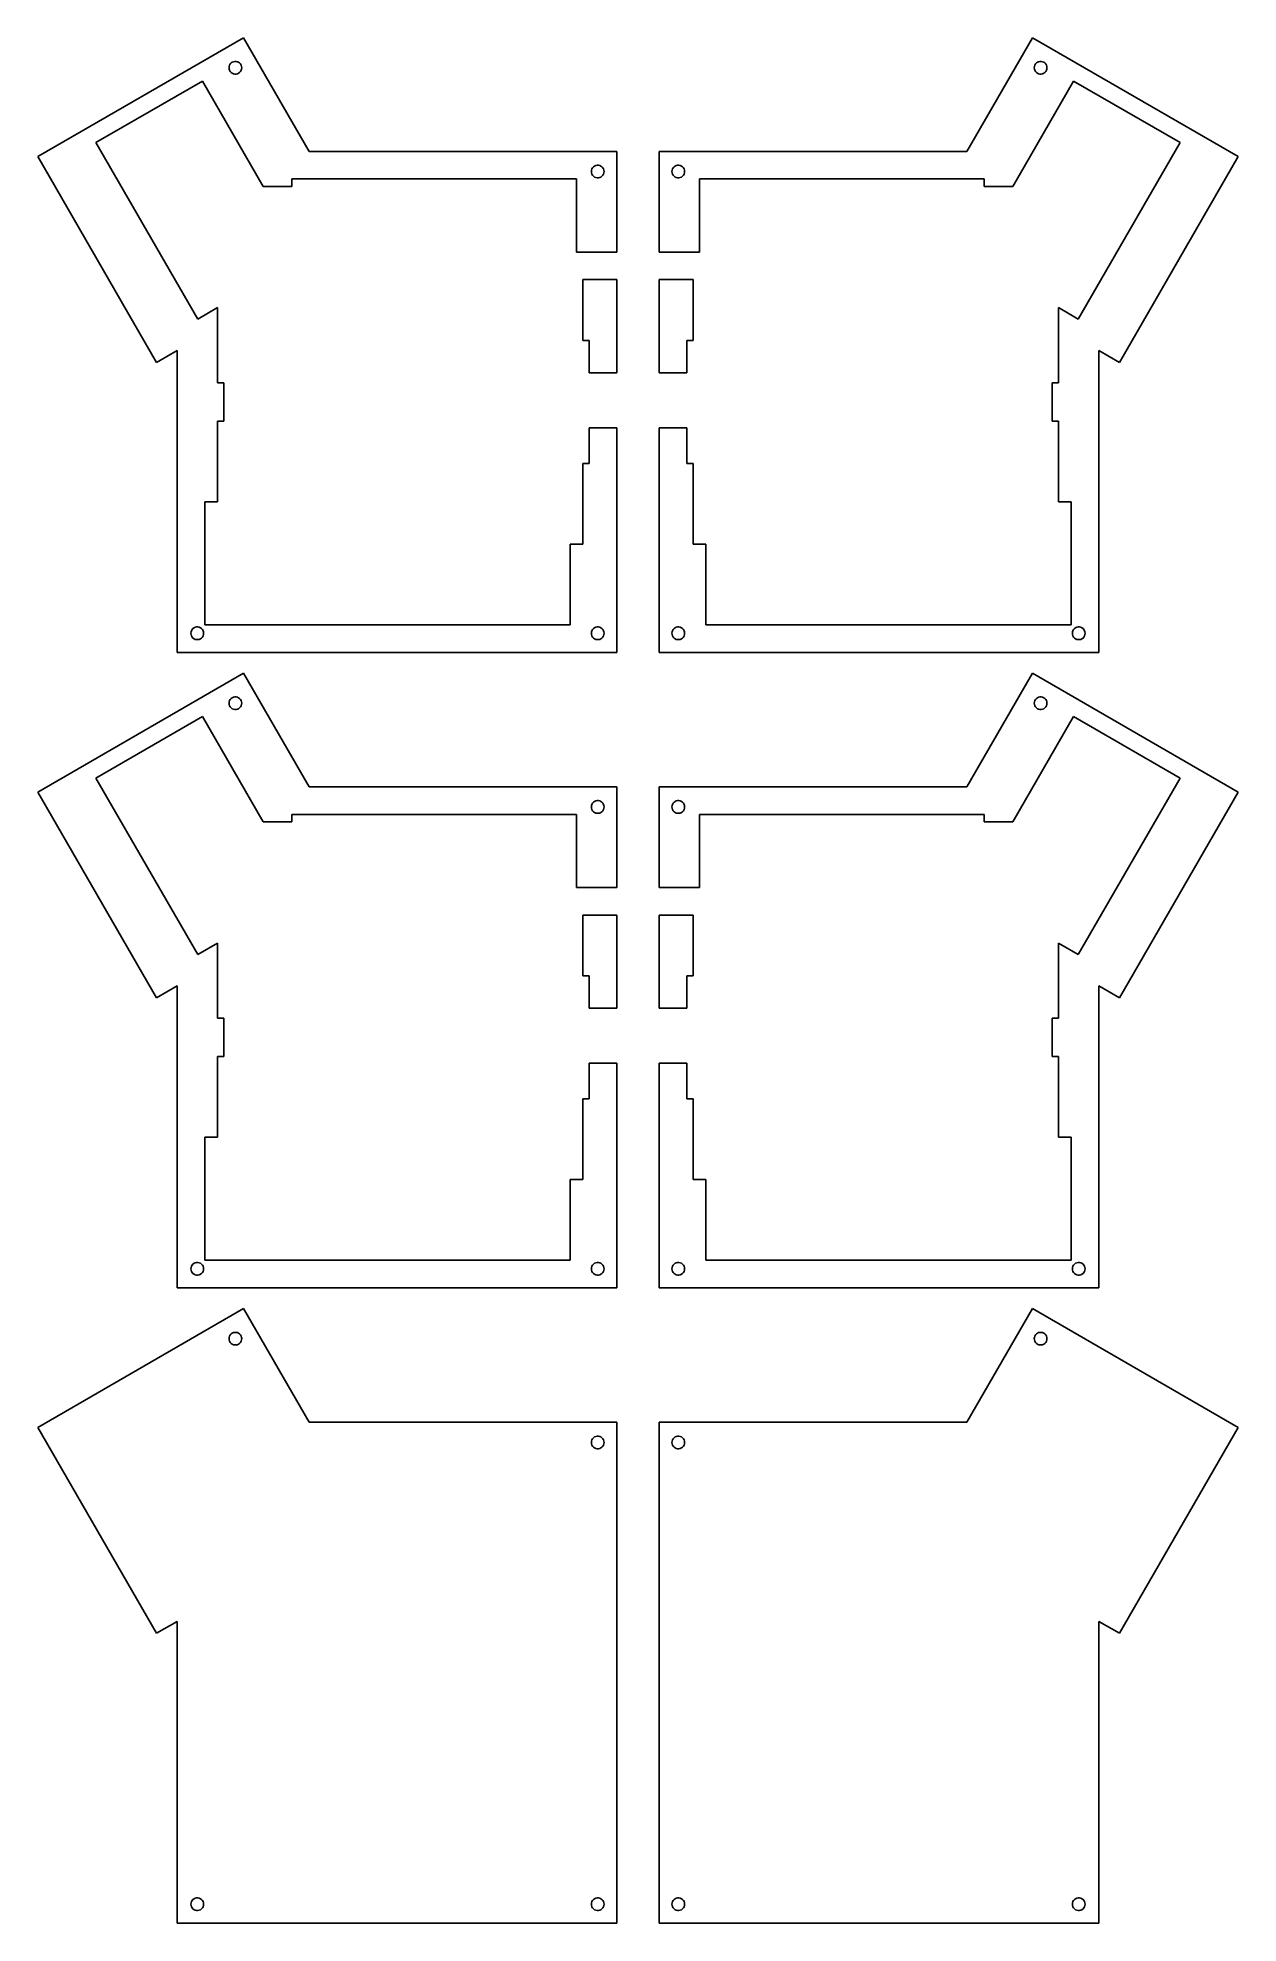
# Model space of a CAD drawing. Header units: metres. Extents: x -147 to 137, y 0 to 445.
import ezdxf

# ---------------------------------------------------------------- set-up
doc = ezdxf.new("R2010")
doc.units = ezdxf.units.M

msp = doc.modelspace()

# ---------------------------------------------------------------- linework, layer by layer
for p, q in [((-98.05, 445.084), (-146.634, 417.034)), ((-82.5574, 418.25), (-98.05, 445.084)), ((88.05, 445.084), (72.5574, 418.25)), ((136.634, 417.034), (88.05, 445.084)), ((-101.5, 438), (-101.467, 438.312)), ((-101.467, 437.688), (-101.5, 438)), ((-101.467, 438.312), (-101.37, 438.61)), ((-101.37, 437.39), (-101.467, 437.688)), ((-101.37, 438.61), (-101.214, 438.882)), ((-101.214, 437.118), (-101.37, 437.39)), ((-101.214, 438.882), (-101.004, 439.115)), ((-101.004, 436.885), (-101.214, 437.118)), ((-101.004, 439.115), (-100.75, 439.299)), ((-100.75, 436.701), (-101.004, 436.885)), ((-100.75, 439.299), (-100.464, 439.427)), ((-100.464, 436.573), (-100.75, 436.701)), ((-100.464, 439.427), (-100.157, 439.492)), ((-100.157, 436.508), (-100.464, 436.573)), ((-100.157, 439.492), (-99.8432, 439.492)), ((-99.8432, 436.508), (-100.157, 436.508)), ((-99.8432, 439.492), (-99.5365, 439.427)), ((-99.5365, 436.573), (-99.8432, 436.508)), ((-99.5365, 439.427), (-99.25, 439.299)), ((-99.25, 436.701), (-99.5365, 436.573)), ((-99.25, 439.299), (-98.9963, 439.115)), ((-98.9963, 436.885), (-99.25, 436.701)), ((-98.9963, 439.115), (-98.7865, 438.882)), ((-98.7865, 437.118), (-98.9963, 436.885)), ((-98.7865, 438.882), (-98.6297, 438.61)), ((-98.6297, 437.39), (-98.7865, 437.118)), ((-98.6297, 438.61), (-98.5328, 438.312)), ((-98.5328, 437.688), (-98.6297, 437.39)), ((-98.5328, 438.312), (-98.5, 438)), ((-98.5, 438), (-98.5328, 437.688)), ((88.5, 438), (88.5328, 438.312)), ((88.5328, 437.688), (88.5, 438)), ((88.5328, 438.312), (88.6297, 438.61)), ((88.6297, 437.39), (88.5328, 437.688)), ((88.6297, 438.61), (88.7865, 438.882)), ((88.7865, 437.118), (88.6297, 437.39)), ((88.7865, 438.882), (88.9963, 439.115)), ((88.9963, 436.885), (88.7865, 437.118)), ((88.9963, 439.115), (89.25, 439.299)), ((89.25, 436.701), (88.9963, 436.885)), ((89.25, 439.299), (89.5365, 439.427)), ((89.5365, 436.573), (89.25, 436.701)), ((89.5365, 439.427), (89.8432, 439.492)), ((89.8432, 436.508), (89.5365, 436.573)), ((89.8432, 439.492), (90.1568, 439.492)), ((90.1568, 436.508), (89.8432, 436.508)), ((90.1568, 439.492), (90.4635, 439.427)), ((90.4635, 436.573), (90.1568, 436.508)), ((90.4635, 439.427), (90.75, 439.299)), ((90.75, 436.701), (90.4635, 436.573)), ((90.75, 439.299), (91.0037, 439.115)), ((91.0037, 436.885), (90.75, 436.701)), ((91.0037, 439.115), (91.2135, 438.882)), ((91.2135, 437.118), (91.0037, 436.885)), ((91.2135, 438.882), (91.3703, 438.61)), ((91.3703, 437.39), (91.2135, 437.118)), ((91.3703, 438.61), (91.4672, 438.312)), ((91.4672, 437.688), (91.3703, 437.39)), ((91.4672, 438.312), (91.5, 438)), ((91.5, 438), (91.4672, 437.688)), ((-132.921, 420.332), (-107.763, 434.857)), ((-107.763, 434.857), (-93.4115, 410)), ((83.4115, 410), (97.763, 434.857)), ((97.763, 434.857), (122.921, 420.332)), ((-108.871, 378.677), (-132.921, 420.332)), ((122.921, 420.332), (98.871, 378.677)), ((-146.634, 417.034), (-118.584, 368.45)), ((-10, 418.25), (-82.5574, 418.25)), ((-15.9672, 413.812), (-15.8703, 414.11)), ((-15.8703, 414.11), (-15.7135, 414.382)), ((-15.7135, 414.382), (-15.5037, 414.615)), ((-15.5037, 414.615), (-15.25, 414.799)), ((-15.25, 414.799), (-14.9635, 414.927)), ((-14.9635, 414.927), (-14.6568, 414.992)), ((-14.6568, 414.992), (-14.3432, 414.992)), ((-14.3432, 414.992), (-14.0365, 414.927)), ((-14.0365, 414.927), (-13.75, 414.799)), ((-13.75, 414.799), (-13.4963, 414.615)), ((-13.4963, 414.615), (-13.2865, 414.382)), ((-13.2865, 414.382), (-13.1297, 414.11)), ((-13.1297, 414.11), (-13.0328, 413.812)), ((-10, 394.5), (-10, 418.25)), ((72.5574, 418.25), (0, 418.25)), ((0, 418.25), (0, 394.5)), ((3.03278, 413.812), (3.12967, 414.11)), ((3.12967, 414.11), (3.28647, 414.382)), ((3.28647, 414.382), (3.49629, 414.615)), ((3.49629, 414.615), (3.75, 414.799)), ((3.75, 414.799), (4.03647, 414.927)), ((4.03647, 414.927), (4.3432, 414.992)), ((4.3432, 414.992), (4.65678, 414.992)), ((4.65678, 414.992), (4.96352, 414.927)), ((4.96352, 414.927), (5.25, 414.799)), ((5.25, 414.799), (5.50369, 414.615)), ((5.50369, 414.615), (5.71352, 414.382)), ((5.71352, 414.382), (5.87032, 414.11)), ((5.87032, 414.11), (5.96721, 413.812)), ((108.584, 368.45), (136.634, 417.034)), ((-93.4115, 410), (-86.65, 410)), ((-86.65, 410), (-86.65, 411.75)), ((-86.65, 411.75), (-19.5, 411.75)), ((-19.5, 411.75), (-19.5, 394.5)), ((-16, 413.5), (-15.9672, 413.812)), ((-15.9672, 413.188), (-16, 413.5)), ((-15.8703, 412.89), (-15.9672, 413.188)), ((-15.7135, 412.618), (-15.8703, 412.89)), ((-15.5037, 412.385), (-15.7135, 412.618)), ((-15.25, 412.201), (-15.5037, 412.385)), ((-14.9635, 412.073), (-15.25, 412.201)), ((-14.6568, 412.008), (-14.9635, 412.073)), ((-14.3432, 412.008), (-14.6568, 412.008)), ((-14.0365, 412.073), (-14.3432, 412.008)), ((-13.75, 412.201), (-14.0365, 412.073)), ((-13.4963, 412.385), (-13.75, 412.201)), ((-13.2865, 412.618), (-13.4963, 412.385)), ((-13.1297, 412.89), (-13.2865, 412.618)), ((-13.0328, 413.188), (-13.1297, 412.89)), ((-13.0328, 413.812), (-13, 413.5)), ((-13, 413.5), (-13.0328, 413.188)), ((3, 413.5), (3.03278, 413.812)), ((3.03278, 413.188), (3, 413.5)), ((3.12967, 412.89), (3.03278, 413.188)), ((3.28647, 412.618), (3.12967, 412.89)), ((3.49629, 412.385), (3.28647, 412.618)), ((3.75, 412.201), (3.49629, 412.385)), ((4.03647, 412.073), (3.75, 412.201)), ((4.3432, 412.008), (4.03647, 412.073)), ((4.65678, 412.008), (4.3432, 412.008)), ((4.96352, 412.073), (4.65678, 412.008)), ((5.25, 412.201), (4.96352, 412.073)), ((5.50369, 412.385), (5.25, 412.201)), ((5.71352, 412.618), (5.50369, 412.385)), ((5.87032, 412.89), (5.71352, 412.618)), ((5.96721, 413.188), (5.87032, 412.89)), ((5.96721, 413.812), (6, 413.5)), ((6, 413.5), (5.96721, 413.188)), ((9.5, 394.5), (9.5, 411.75)), ((9.5, 411.75), (76.65, 411.75)), ((76.65, 411.75), (76.65, 410)), ((76.65, 410), (83.4115, 410)), ((-19.5, 394.5), (-10, 394.5)), ((0, 394.5), (9.5, 394.5)), ((-10, 388), (-18, 388)), ((-18, 388), (-18, 373.65)), ((-10, 366), (-10, 388)), ((8, 388), (0, 388)), ((0, 388), (0, 366)), ((8, 373.65), (8, 388)), ((-104.2, 381.373), (-108.871, 378.677)), ((-104.2, 363.65), (-104.2, 381.373)), ((98.871, 378.677), (94.2, 381.373)), ((94.2, 381.373), (94.2, 363.65)), ((-118.584, 368.45), (-113.7, 371.27)), ((-113.7, 371.27), (-113.7, 300)), ((-18, 373.65), (-16.5, 373.65)), ((-16.5, 373.65), (-16.5, 366)), ((6.5, 373.65), (8, 373.65)), ((6.5, 366), (6.5, 373.65)), ((103.7, 371.27), (108.584, 368.45)), ((103.7, 300), (103.7, 371.27)), ((-16.5, 366), (-10, 366)), ((0, 366), (6.5, 366)), ((-102.7, 363.65), (-104.2, 363.65)), ((-102.7, 354.6), (-102.7, 363.65)), ((94.2, 363.65), (92.7, 363.65)), ((92.7, 363.65), (92.7, 354.6)), ((-104.2, 335.55), (-104.2, 354.6)), ((-104.2, 354.6), (-102.7, 354.6)), ((-10, 353), (-16.5, 353)), ((-16.5, 353), (-16.5, 344.6)), ((-10, 300), (-10, 353)), ((6.5, 353), (0, 353)), ((0, 353), (0, 300)), ((6.5, 344.6), (6.5, 353)), ((92.7, 354.6), (94.2, 354.6)), ((94.2, 354.6), (94.2, 335.55)), ((-16.5, 344.6), (-18, 344.6)), ((-18, 344.6), (-18, 325.55)), ((8, 344.6), (6.5, 344.6)), ((8, 325.55), (8, 344.6)), ((-107.2, 306.5), (-107.2, 335.55)), ((-107.2, 335.55), (-104.2, 335.55)), ((94.2, 335.55), (97.2, 335.55)), ((97.2, 335.55), (97.2, 306.5)), ((-18, 325.55), (-21, 325.55)), ((-21, 325.55), (-21, 306.5)), ((11, 325.55), (8, 325.55)), ((11, 306.5), (11, 325.55)), ((-110.5, 304.5), (-110.467, 304.812)), ((-110.467, 304.188), (-110.5, 304.5)), ((-110.467, 304.812), (-110.37, 305.11)), ((-110.37, 303.89), (-110.467, 304.188)), ((-110.37, 305.11), (-110.214, 305.382)), ((-110.214, 303.618), (-110.37, 303.89)), ((-110.214, 305.382), (-110.004, 305.615)), ((-110.004, 303.385), (-110.214, 303.618)), ((-110.004, 305.615), (-109.75, 305.799)), ((-109.75, 303.201), (-110.004, 303.385)), ((-109.75, 305.799), (-109.464, 305.927)), ((-109.464, 303.073), (-109.75, 303.201)), ((-109.464, 305.927), (-109.157, 305.992)), ((-109.157, 303.008), (-109.464, 303.073)), ((-109.157, 305.992), (-108.843, 305.992)), ((-108.843, 303.008), (-109.157, 303.008)), ((-108.843, 305.992), (-108.536, 305.927)), ((-108.536, 303.073), (-108.843, 303.008)), ((-108.536, 305.927), (-108.25, 305.799)), ((-108.25, 303.201), (-108.536, 303.073)), ((-108.25, 305.799), (-107.996, 305.615)), ((-107.996, 303.385), (-108.25, 303.201)), ((-107.996, 305.615), (-107.786, 305.382)), ((-107.786, 303.618), (-107.996, 303.385)), ((-107.786, 305.382), (-107.63, 305.11)), ((-107.63, 303.89), (-107.786, 303.618)), ((-107.63, 305.11), (-107.533, 304.812)), ((-107.533, 304.188), (-107.63, 303.89)), ((-107.533, 304.812), (-107.5, 304.5)), ((-107.5, 304.5), (-107.533, 304.188)), ((-21, 306.5), (-107.2, 306.5)), ((-16, 304.5), (-15.9672, 304.812)), ((-15.9672, 304.188), (-16, 304.5)), ((-15.9672, 304.812), (-15.8703, 305.11)), ((-15.8703, 303.89), (-15.9672, 304.188)), ((-15.8703, 305.11), (-15.7135, 305.382)), ((-15.7135, 303.618), (-15.8703, 303.89)), ((-15.7135, 305.382), (-15.5037, 305.615)), ((-15.5037, 303.385), (-15.7135, 303.618)), ((-15.5037, 305.615), (-15.25, 305.799)), ((-15.25, 303.201), (-15.5037, 303.385)), ((-15.25, 305.799), (-14.9635, 305.927)), ((-14.9635, 303.073), (-15.25, 303.201)), ((-14.9635, 305.927), (-14.6568, 305.992)), ((-14.6568, 303.008), (-14.9635, 303.073)), ((-14.6568, 305.992), (-14.3432, 305.992)), ((-14.3432, 303.008), (-14.6568, 303.008)), ((-14.3432, 305.992), (-14.0365, 305.927)), ((-14.0365, 303.073), (-14.3432, 303.008)), ((-14.0365, 305.927), (-13.75, 305.799)), ((-13.75, 303.201), (-14.0365, 303.073)), ((-13.75, 305.799), (-13.4963, 305.615)), ((-13.4963, 303.385), (-13.75, 303.201)), ((-13.4963, 305.615), (-13.2865, 305.382)), ((-13.2865, 303.618), (-13.4963, 303.385)), ((-13.2865, 305.382), (-13.1297, 305.11)), ((-13.1297, 303.89), (-13.2865, 303.618)), ((-13.1297, 305.11), (-13.0328, 304.812)), ((-13.0328, 304.188), (-13.1297, 303.89)), ((-13.0328, 304.812), (-13, 304.5)), ((-13, 304.5), (-13.0328, 304.188)), ((3, 304.5), (3.03278, 304.812)), ((3.03278, 304.188), (3, 304.5)), ((3.03278, 304.812), (3.12967, 305.11)), ((3.12967, 303.89), (3.03278, 304.188)), ((3.12967, 305.11), (3.28647, 305.382)), ((3.28647, 303.618), (3.12967, 303.89)), ((3.28647, 305.382), (3.49629, 305.615)), ((3.49629, 303.385), (3.28647, 303.618)), ((3.49629, 305.615), (3.75, 305.799)), ((3.75, 303.201), (3.49629, 303.385)), ((3.75, 305.799), (4.03647, 305.927)), ((4.03647, 303.073), (3.75, 303.201)), ((4.03647, 305.927), (4.3432, 305.992)), ((4.3432, 303.008), (4.03647, 303.073)), ((4.3432, 305.992), (4.65678, 305.992)), ((4.65678, 303.008), (4.3432, 303.008)), ((4.65678, 305.992), (4.96352, 305.927)), ((4.96352, 303.073), (4.65678, 303.008)), ((4.96352, 305.927), (5.25, 305.799)), ((5.25, 303.201), (4.96352, 303.073)), ((5.25, 305.799), (5.50369, 305.615)), ((5.50369, 303.385), (5.25, 303.201)), ((5.50369, 305.615), (5.71352, 305.382)), ((5.71352, 303.618), (5.50369, 303.385)), ((5.71352, 305.382), (5.87032, 305.11)), ((5.87032, 303.89), (5.71352, 303.618)), ((5.87032, 305.11), (5.96721, 304.812)), ((5.96721, 304.188), (5.87032, 303.89)), ((5.96721, 304.812), (6, 304.5)), ((6, 304.5), (5.96721, 304.188)), ((97.2, 306.5), (11, 306.5)), ((97.5, 304.5), (97.5328, 304.812)), ((97.5328, 304.188), (97.5, 304.5)), ((97.5328, 304.812), (97.6297, 305.11)), ((97.6297, 303.89), (97.5328, 304.188)), ((97.6297, 305.11), (97.7865, 305.382)), ((97.7865, 303.618), (97.6297, 303.89)), ((97.7865, 305.382), (97.9963, 305.615)), ((97.9963, 303.385), (97.7865, 303.618)), ((97.9963, 305.615), (98.25, 305.799)), ((98.25, 303.201), (97.9963, 303.385)), ((98.25, 305.799), (98.5365, 305.927)), ((98.5365, 303.073), (98.25, 303.201)), ((98.5365, 305.927), (98.8432, 305.992)), ((98.8432, 303.008), (98.5365, 303.073)), ((98.8432, 305.992), (99.1568, 305.992)), ((99.1568, 303.008), (98.8432, 303.008)), ((99.1568, 305.992), (99.4635, 305.927)), ((99.4635, 303.073), (99.1568, 303.008)), ((99.4635, 305.927), (99.75, 305.799)), ((99.75, 303.201), (99.4635, 303.073)), ((99.75, 305.799), (100.004, 305.615)), ((100.004, 303.385), (99.75, 303.201)), ((100.004, 305.615), (100.214, 305.382)), ((100.214, 303.618), (100.004, 303.385)), ((100.214, 305.382), (100.37, 305.11)), ((100.37, 303.89), (100.214, 303.618)), ((100.37, 305.11), (100.467, 304.812)), ((100.467, 304.188), (100.37, 303.89)), ((100.467, 304.812), (100.5, 304.5)), ((100.5, 304.5), (100.467, 304.188)), ((-113.7, 300), (-10, 300)), ((0, 300), (103.7, 300)), ((-98.05, 295.084), (-146.634, 267.034)), ((-82.5574, 268.25), (-98.05, 295.084)), ((88.05, 295.084), (72.5574, 268.25)), ((136.634, 267.034), (88.05, 295.084)), ((-100.75, 289.299), (-100.464, 289.427)), ((-100.464, 289.427), (-100.157, 289.492)), ((-100.157, 289.492), (-99.8432, 289.492)), ((-99.8432, 289.492), (-99.5365, 289.427)), ((-99.5365, 289.427), (-99.25, 289.299)), ((89.25, 289.299), (89.5365, 289.427)), ((89.5365, 289.427), (89.8432, 289.492)), ((89.8432, 289.492), (90.1568, 289.492)), ((90.1568, 289.492), (90.4635, 289.427)), ((90.4635, 289.427), (90.75, 289.299)), ((-132.921, 270.332), (-107.763, 284.857)), ((-107.763, 284.857), (-93.4115, 260)), ((-101.5, 288), (-101.467, 288.312)), ((-101.467, 287.688), (-101.5, 288)), ((-101.467, 288.312), (-101.37, 288.61)), ((-101.37, 287.39), (-101.467, 287.688)), ((-101.37, 288.61), (-101.214, 288.882)), ((-101.214, 287.118), (-101.37, 287.39)), ((-101.214, 288.882), (-101.004, 289.115)), ((-101.004, 286.885), (-101.214, 287.118)), ((-101.004, 289.115), (-100.75, 289.299)), ((-100.75, 286.701), (-101.004, 286.885)), ((-100.464, 286.573), (-100.75, 286.701)), ((-100.157, 286.508), (-100.464, 286.573)), ((-99.8432, 286.508), (-100.157, 286.508)), ((-99.5365, 286.573), (-99.8432, 286.508)), ((-99.25, 286.701), (-99.5365, 286.573)), ((-99.25, 289.299), (-98.9963, 289.115)), ((-98.9963, 286.885), (-99.25, 286.701)), ((-98.9963, 289.115), (-98.7865, 288.882)), ((-98.7865, 287.118), (-98.9963, 286.885)), ((-98.7865, 288.882), (-98.6297, 288.61)), ((-98.6297, 287.39), (-98.7865, 287.118)), ((-98.6297, 288.61), (-98.5328, 288.312)), ((-98.5328, 287.688), (-98.6297, 287.39)), ((-98.5328, 288.312), (-98.5, 288)), ((-98.5, 288), (-98.5328, 287.688)), ((83.4115, 260), (97.763, 284.857)), ((88.5, 288), (88.5328, 288.312)), ((88.5328, 287.688), (88.5, 288)), ((88.5328, 288.312), (88.6297, 288.61)), ((88.6297, 287.39), (88.5328, 287.688)), ((88.6297, 288.61), (88.7865, 288.882)), ((88.7865, 287.118), (88.6297, 287.39)), ((88.7865, 288.882), (88.9963, 289.115)), ((88.9963, 286.885), (88.7865, 287.118)), ((88.9963, 289.115), (89.25, 289.299)), ((89.25, 286.701), (88.9963, 286.885)), ((89.5365, 286.573), (89.25, 286.701)), ((89.8432, 286.508), (89.5365, 286.573)), ((90.1568, 286.508), (89.8432, 286.508)), ((90.4635, 286.573), (90.1568, 286.508)), ((90.75, 286.701), (90.4635, 286.573)), ((90.75, 289.299), (91.0037, 289.115)), ((91.0037, 286.885), (90.75, 286.701)), ((91.0037, 289.115), (91.2135, 288.882)), ((91.2135, 287.118), (91.0037, 286.885)), ((91.2135, 288.882), (91.3703, 288.61)), ((91.3703, 287.39), (91.2135, 287.118)), ((91.3703, 288.61), (91.4672, 288.312)), ((91.4672, 287.688), (91.3703, 287.39)), ((91.4672, 288.312), (91.5, 288)), ((91.5, 288), (91.4672, 287.688)), ((97.763, 284.857), (122.921, 270.332)), ((-108.871, 228.677), (-132.921, 270.332)), ((-10, 268.25), (-82.5574, 268.25)), ((-10, 244.5), (-10, 268.25)), ((72.5574, 268.25), (0, 268.25)), ((0, 268.25), (0, 244.5)), ((122.921, 270.332), (98.871, 228.677)), ((-146.634, 267.034), (-118.584, 218.45)), ((-16, 263.5), (-15.9672, 263.812)), ((-15.9672, 263.188), (-16, 263.5)), ((-15.9672, 263.812), (-15.8703, 264.11)), ((-15.8703, 262.89), (-15.9672, 263.188)), ((-15.8703, 264.11), (-15.7135, 264.382)), ((-15.7135, 262.618), (-15.8703, 262.89)), ((-15.7135, 264.382), (-15.5037, 264.615)), ((-15.5037, 262.385), (-15.7135, 262.618)), ((-15.5037, 264.615), (-15.25, 264.799)), ((-15.25, 264.799), (-14.9635, 264.927)), ((-14.9635, 264.927), (-14.6568, 264.992)), ((-14.6568, 264.992), (-14.3432, 264.992)), ((-14.3432, 264.992), (-14.0365, 264.927)), ((-14.0365, 264.927), (-13.75, 264.799)), ((-13.75, 264.799), (-13.4963, 264.615)), ((-13.4963, 264.615), (-13.2865, 264.382)), ((-13.2865, 262.618), (-13.4963, 262.385)), ((-13.2865, 264.382), (-13.1297, 264.11)), ((-13.1297, 262.89), (-13.2865, 262.618)), ((-13.1297, 264.11), (-13.0328, 263.812)), ((-13.0328, 263.188), (-13.1297, 262.89)), ((-13.0328, 263.812), (-13, 263.5)), ((-13, 263.5), (-13.0328, 263.188)), ((3, 263.5), (3.03278, 263.812)), ((3.03278, 263.188), (3, 263.5)), ((3.03278, 263.812), (3.12967, 264.11)), ((3.12967, 262.89), (3.03278, 263.188)), ((3.12967, 264.11), (3.28647, 264.382)), ((3.28647, 262.618), (3.12967, 262.89)), ((3.28647, 264.382), (3.49629, 264.615)), ((3.49629, 262.385), (3.28647, 262.618)), ((3.49629, 264.615), (3.75, 264.799)), ((3.75, 264.799), (4.03647, 264.927)), ((4.03647, 264.927), (4.3432, 264.992)), ((4.3432, 264.992), (4.65678, 264.992)), ((4.65678, 264.992), (4.96352, 264.927)), ((4.96352, 264.927), (5.25, 264.799)), ((5.25, 264.799), (5.50369, 264.615)), ((5.50369, 264.615), (5.71352, 264.382)), ((5.71352, 262.618), (5.50369, 262.385)), ((5.71352, 264.382), (5.87032, 264.11)), ((5.87032, 262.89), (5.71352, 262.618)), ((5.87032, 264.11), (5.96721, 263.812)), ((5.96721, 263.188), (5.87032, 262.89)), ((5.96721, 263.812), (6, 263.5)), ((6, 263.5), (5.96721, 263.188)), ((108.584, 218.45), (136.634, 267.034)), ((-93.4115, 260), (-86.65, 260)), ((-86.65, 260), (-86.65, 261.75)), ((-86.65, 261.75), (-19.5, 261.75)), ((-19.5, 261.75), (-19.5, 244.5)), ((-15.25, 262.201), (-15.5037, 262.385)), ((-14.9635, 262.073), (-15.25, 262.201)), ((-14.6568, 262.008), (-14.9635, 262.073)), ((-14.3432, 262.008), (-14.6568, 262.008)), ((-14.0365, 262.073), (-14.3432, 262.008)), ((-13.75, 262.201), (-14.0365, 262.073)), ((-13.4963, 262.385), (-13.75, 262.201)), ((3.75, 262.201), (3.49629, 262.385)), ((4.03647, 262.073), (3.75, 262.201)), ((4.3432, 262.008), (4.03647, 262.073)), ((4.65678, 262.008), (4.3432, 262.008)), ((4.96352, 262.073), (4.65678, 262.008)), ((5.25, 262.201), (4.96352, 262.073)), ((5.50369, 262.385), (5.25, 262.201)), ((9.5, 244.5), (9.5, 261.75)), ((9.5, 261.75), (76.65, 261.75)), ((76.65, 261.75), (76.65, 260)), ((76.65, 260), (83.4115, 260)), ((-19.5, 244.5), (-10, 244.5)), ((0, 244.5), (9.5, 244.5)), ((-10, 238), (-18, 238)), ((-18, 238), (-18, 223.65)), ((-10, 216), (-10, 238)), ((8, 238), (0, 238)), ((0, 238), (0, 216)), ((8, 223.65), (8, 238)), ((-104.2, 231.373), (-108.871, 228.677)), ((-104.2, 213.65), (-104.2, 231.373)), ((98.871, 228.677), (94.2, 231.373)), ((94.2, 231.373), (94.2, 213.65)), ((-18, 223.65), (-16.5, 223.65)), ((-16.5, 223.65), (-16.5, 216)), ((6.5, 223.65), (8, 223.65)), ((6.5, 216), (6.5, 223.65)), ((-118.584, 218.45), (-113.7, 221.27)), ((-113.7, 221.27), (-113.7, 150)), ((103.7, 221.27), (108.584, 218.45)), ((103.7, 150), (103.7, 221.27)), ((-102.7, 213.65), (-104.2, 213.65)), ((-102.7, 204.6), (-102.7, 213.65)), ((-16.5, 216), (-10, 216)), ((0, 216), (6.5, 216)), ((94.2, 213.65), (92.7, 213.65)), ((92.7, 213.65), (92.7, 204.6)), ((-104.2, 185.55), (-104.2, 204.6)), ((-104.2, 204.6), (-102.7, 204.6)), ((-10, 203), (-16.5, 203)), ((-16.5, 203), (-16.5, 194.6)), ((-10, 150), (-10, 203)), ((6.5, 203), (0, 203)), ((0, 203), (0, 150)), ((6.5, 194.6), (6.5, 203)), ((92.7, 204.6), (94.2, 204.6)), ((94.2, 204.6), (94.2, 185.55)), ((-16.5, 194.6), (-18, 194.6)), ((-18, 194.6), (-18, 175.55)), ((8, 194.6), (6.5, 194.6)), ((8, 175.55), (8, 194.6)), ((-107.2, 156.5), (-107.2, 185.55)), ((-107.2, 185.55), (-104.2, 185.55)), ((94.2, 185.55), (97.2, 185.55)), ((97.2, 185.55), (97.2, 156.5)), ((-18, 175.55), (-21, 175.55)), ((-21, 175.55), (-21, 156.5)), ((11, 175.55), (8, 175.55)), ((11, 156.5), (11, 175.55)), ((-110.004, 155.615), (-109.75, 155.799)), ((-109.75, 155.799), (-109.464, 155.927)), ((-109.464, 155.927), (-109.157, 155.992)), ((-109.157, 155.992), (-108.843, 155.992)), ((-108.843, 155.992), (-108.536, 155.927)), ((-108.536, 155.927), (-108.25, 155.799)), ((-108.25, 155.799), (-107.996, 155.615)), ((-21, 156.5), (-107.2, 156.5)), ((-15.5037, 155.615), (-15.25, 155.799)), ((-15.25, 155.799), (-14.9635, 155.927)), ((-14.9635, 155.927), (-14.6568, 155.992)), ((-14.6568, 155.992), (-14.3432, 155.992)), ((-14.3432, 155.992), (-14.0365, 155.927)), ((-14.0365, 155.927), (-13.75, 155.799)), ((-13.75, 155.799), (-13.4963, 155.615)), ((3.49629, 155.615), (3.75, 155.799)), ((3.75, 155.799), (4.03647, 155.927)), ((4.03647, 155.927), (4.3432, 155.992)), ((4.3432, 155.992), (4.65678, 155.992)), ((4.65678, 155.992), (4.96352, 155.927)), ((4.96352, 155.927), (5.25, 155.799)), ((5.25, 155.799), (5.50369, 155.615)), ((97.2, 156.5), (11, 156.5)), ((97.9963, 155.615), (98.25, 155.799)), ((98.25, 155.799), (98.5365, 155.927)), ((98.5365, 155.927), (98.8432, 155.992)), ((98.8432, 155.992), (99.1568, 155.992)), ((99.1568, 155.992), (99.4635, 155.927)), ((99.4635, 155.927), (99.75, 155.799)), ((99.75, 155.799), (100.004, 155.615)), ((-110.5, 154.5), (-110.467, 154.812)), ((-110.467, 154.188), (-110.5, 154.5)), ((-110.467, 154.812), (-110.37, 155.11)), ((-110.37, 153.89), (-110.467, 154.188)), ((-110.37, 155.11), (-110.214, 155.382)), ((-110.214, 153.618), (-110.37, 153.89)), ((-110.214, 155.382), (-110.004, 155.615)), ((-110.004, 153.385), (-110.214, 153.618)), ((-109.75, 153.201), (-110.004, 153.385)), ((-109.464, 153.073), (-109.75, 153.201)), ((-109.157, 153.008), (-109.464, 153.073)), ((-108.843, 153.008), (-109.157, 153.008)), ((-108.536, 153.073), (-108.843, 153.008)), ((-108.25, 153.201), (-108.536, 153.073)), ((-107.996, 153.385), (-108.25, 153.201)), ((-107.996, 155.615), (-107.786, 155.382)), ((-107.786, 153.618), (-107.996, 153.385)), ((-107.786, 155.382), (-107.63, 155.11)), ((-107.63, 153.89), (-107.786, 153.618)), ((-107.63, 155.11), (-107.533, 154.812)), ((-107.533, 154.188), (-107.63, 153.89)), ((-107.533, 154.812), (-107.5, 154.5)), ((-107.5, 154.5), (-107.533, 154.188)), ((-16, 154.5), (-15.9672, 154.812)), ((-15.9672, 154.188), (-16, 154.5)), ((-15.9672, 154.812), (-15.8703, 155.11)), ((-15.8703, 153.89), (-15.9672, 154.188)), ((-15.8703, 155.11), (-15.7135, 155.382)), ((-15.7135, 153.618), (-15.8703, 153.89)), ((-15.7135, 155.382), (-15.5037, 155.615)), ((-15.5037, 153.385), (-15.7135, 153.618)), ((-15.25, 153.201), (-15.5037, 153.385)), ((-14.9635, 153.073), (-15.25, 153.201)), ((-14.6568, 153.008), (-14.9635, 153.073)), ((-14.3432, 153.008), (-14.6568, 153.008)), ((-14.0365, 153.073), (-14.3432, 153.008)), ((-13.75, 153.201), (-14.0365, 153.073)), ((-13.4963, 153.385), (-13.75, 153.201)), ((-13.4963, 155.615), (-13.2865, 155.382)), ((-13.2865, 153.618), (-13.4963, 153.385)), ((-13.2865, 155.382), (-13.1297, 155.11)), ((-13.1297, 153.89), (-13.2865, 153.618)), ((-13.1297, 155.11), (-13.0328, 154.812)), ((-13.0328, 154.188), (-13.1297, 153.89)), ((-13.0328, 154.812), (-13, 154.5)), ((-13, 154.5), (-13.0328, 154.188)), ((3, 154.5), (3.03278, 154.812)), ((3.03278, 154.188), (3, 154.5)), ((3.03278, 154.812), (3.12967, 155.11)), ((3.12967, 153.89), (3.03278, 154.188)), ((3.12967, 155.11), (3.28647, 155.382)), ((3.28647, 153.618), (3.12967, 153.89)), ((3.28647, 155.382), (3.49629, 155.615)), ((3.49629, 153.385), (3.28647, 153.618)), ((3.75, 153.201), (3.49629, 153.385)), ((4.03647, 153.073), (3.75, 153.201)), ((4.3432, 153.008), (4.03647, 153.073)), ((4.65678, 153.008), (4.3432, 153.008)), ((4.96352, 153.073), (4.65678, 153.008)), ((5.25, 153.201), (4.96352, 153.073)), ((5.50369, 153.385), (5.25, 153.201)), ((5.50369, 155.615), (5.71352, 155.382)), ((5.71352, 153.618), (5.50369, 153.385)), ((5.71352, 155.382), (5.87032, 155.11)), ((5.87032, 153.89), (5.71352, 153.618)), ((5.87032, 155.11), (5.96721, 154.812)), ((5.96721, 154.188), (5.87032, 153.89)), ((5.96721, 154.812), (6, 154.5)), ((6, 154.5), (5.96721, 154.188)), ((97.5, 154.5), (97.5328, 154.812)), ((97.5328, 154.188), (97.5, 154.5)), ((97.5328, 154.812), (97.6297, 155.11)), ((97.6297, 153.89), (97.5328, 154.188)), ((97.6297, 155.11), (97.7865, 155.382)), ((97.7865, 153.618), (97.6297, 153.89)), ((97.7865, 155.382), (97.9963, 155.615)), ((97.9963, 153.385), (97.7865, 153.618)), ((98.25, 153.201), (97.9963, 153.385)), ((98.5365, 153.073), (98.25, 153.201)), ((98.8432, 153.008), (98.5365, 153.073)), ((99.1568, 153.008), (98.8432, 153.008)), ((99.4635, 153.073), (99.1568, 153.008)), ((99.75, 153.201), (99.4635, 153.073)), ((100.004, 153.385), (99.75, 153.201)), ((100.004, 155.615), (100.214, 155.382)), ((100.214, 153.618), (100.004, 153.385)), ((100.214, 155.382), (100.37, 155.11)), ((100.37, 153.89), (100.214, 153.618)), ((100.37, 155.11), (100.467, 154.812)), ((100.467, 154.188), (100.37, 153.89)), ((100.467, 154.812), (100.5, 154.5)), ((100.5, 154.5), (100.467, 154.188)), ((-113.7, 150), (-10, 150)), ((0, 150), (103.7, 150)), ((-98.05, 145.084), (-146.634, 117.034)), ((-82.5574, 118.25), (-98.05, 145.084)), ((88.05, 145.084), (72.5574, 118.25)), ((136.634, 117.034), (88.05, 145.084)), ((-101.5, 138), (-101.467, 138.312)), ((-101.467, 137.688), (-101.5, 138)), ((-101.467, 138.312), (-101.37, 138.61)), ((-101.37, 138.61), (-101.214, 138.882)), ((-101.214, 138.882), (-101.004, 139.115)), ((-101.004, 139.115), (-100.75, 139.299)), ((-100.75, 139.299), (-100.464, 139.427)), ((-100.464, 139.427), (-100.157, 139.492)), ((-100.157, 139.492), (-99.8432, 139.492)), ((-99.8432, 139.492), (-99.5365, 139.427)), ((-99.5365, 139.427), (-99.25, 139.299)), ((-99.25, 139.299), (-98.9963, 139.115)), ((-98.9963, 139.115), (-98.7865, 138.882)), ((-98.7865, 138.882), (-98.6297, 138.61)), ((-98.6297, 138.61), (-98.5328, 138.312)), ((-98.5328, 138.312), (-98.5, 138)), ((-98.5, 138), (-98.5328, 137.688)), ((88.5, 138), (88.5328, 138.312)), ((88.5328, 137.688), (88.5, 138)), ((88.5328, 138.312), (88.6297, 138.61)), ((88.6297, 138.61), (88.7865, 138.882)), ((88.7865, 138.882), (88.9963, 139.115)), ((88.9963, 139.115), (89.25, 139.299)), ((89.25, 139.299), (89.5365, 139.427)), ((89.5365, 139.427), (89.8432, 139.492)), ((89.8432, 139.492), (90.1568, 139.492)), ((90.1568, 139.492), (90.4635, 139.427)), ((90.4635, 139.427), (90.75, 139.299)), ((90.75, 139.299), (91.0037, 139.115)), ((91.0037, 139.115), (91.2135, 138.882)), ((91.2135, 138.882), (91.3703, 138.61)), ((91.3703, 138.61), (91.4672, 138.312)), ((91.4672, 138.312), (91.5, 138)), ((91.5, 138), (91.4672, 137.688)), ((-101.37, 137.39), (-101.467, 137.688)), ((-101.214, 137.118), (-101.37, 137.39)), ((-101.004, 136.885), (-101.214, 137.118)), ((-100.75, 136.701), (-101.004, 136.885)), ((-100.464, 136.573), (-100.75, 136.701)), ((-100.157, 136.508), (-100.464, 136.573)), ((-99.8432, 136.508), (-100.157, 136.508)), ((-99.5365, 136.573), (-99.8432, 136.508)), ((-99.25, 136.701), (-99.5365, 136.573)), ((-98.9963, 136.885), (-99.25, 136.701)), ((-98.7865, 137.118), (-98.9963, 136.885)), ((-98.6297, 137.39), (-98.7865, 137.118)), ((-98.5328, 137.688), (-98.6297, 137.39)), ((88.6297, 137.39), (88.5328, 137.688)), ((88.7865, 137.118), (88.6297, 137.39)), ((88.9963, 136.885), (88.7865, 137.118)), ((89.25, 136.701), (88.9963, 136.885)), ((89.5365, 136.573), (89.25, 136.701)), ((89.8432, 136.508), (89.5365, 136.573)), ((90.1568, 136.508), (89.8432, 136.508)), ((90.4635, 136.573), (90.1568, 136.508)), ((90.75, 136.701), (90.4635, 136.573)), ((91.0037, 136.885), (90.75, 136.701)), ((91.2135, 137.118), (91.0037, 136.885)), ((91.3703, 137.39), (91.2135, 137.118)), ((91.4672, 137.688), (91.3703, 137.39)), ((-146.634, 117.034), (-118.584, 68.45)), ((-10, 118.25), (-82.5574, 118.25)), ((-10, 0), (-10, 118.25)), ((72.5574, 118.25), (0, 118.25)), ((0, 118.25), (0, 0)), ((108.584, 68.45), (136.634, 117.034)), ((-16, 113.5), (-15.9672, 113.812)), ((-15.9672, 113.188), (-16, 113.5)), ((-15.9672, 113.812), (-15.8703, 114.11)), ((-15.8703, 112.89), (-15.9672, 113.188)), ((-15.8703, 114.11), (-15.7135, 114.382)), ((-15.7135, 112.618), (-15.8703, 112.89)), ((-15.7135, 114.382), (-15.5037, 114.615)), ((-15.5037, 112.385), (-15.7135, 112.618)), ((-15.5037, 114.615), (-15.25, 114.799)), ((-15.25, 112.201), (-15.5037, 112.385)), ((-15.25, 114.799), (-14.9635, 114.927)), ((-14.9635, 112.073), (-15.25, 112.201)), ((-14.9635, 114.927), (-14.6568, 114.992)), ((-14.6568, 112.008), (-14.9635, 112.073)), ((-14.6568, 114.992), (-14.3432, 114.992)), ((-14.3432, 112.008), (-14.6568, 112.008)), ((-14.3432, 114.992), (-14.0365, 114.927)), ((-14.0365, 112.073), (-14.3432, 112.008)), ((-14.0365, 114.927), (-13.75, 114.799)), ((-13.75, 112.201), (-14.0365, 112.073)), ((-13.75, 114.799), (-13.4963, 114.615)), ((-13.4963, 112.385), (-13.75, 112.201)), ((-13.4963, 114.615), (-13.2865, 114.382)), ((-13.2865, 112.618), (-13.4963, 112.385)), ((-13.2865, 114.382), (-13.1297, 114.11)), ((-13.1297, 112.89), (-13.2865, 112.618)), ((-13.1297, 114.11), (-13.0328, 113.812)), ((-13.0328, 113.188), (-13.1297, 112.89)), ((-13.0328, 113.812), (-13, 113.5)), ((-13, 113.5), (-13.0328, 113.188)), ((3, 113.5), (3.03278, 113.812)), ((3.03278, 113.188), (3, 113.5)), ((3.03278, 113.812), (3.12967, 114.11)), ((3.12967, 112.89), (3.03278, 113.188)), ((3.12967, 114.11), (3.28647, 114.382)), ((3.28647, 112.618), (3.12967, 112.89)), ((3.28647, 114.382), (3.49629, 114.615)), ((3.49629, 112.385), (3.28647, 112.618)), ((3.49629, 114.615), (3.75, 114.799)), ((3.75, 112.201), (3.49629, 112.385)), ((3.75, 114.799), (4.03647, 114.927)), ((4.03647, 112.073), (3.75, 112.201)), ((4.03647, 114.927), (4.3432, 114.992)), ((4.3432, 112.008), (4.03647, 112.073)), ((4.3432, 114.992), (4.65678, 114.992)), ((4.65678, 112.008), (4.3432, 112.008)), ((4.65678, 114.992), (4.96352, 114.927)), ((4.96352, 112.073), (4.65678, 112.008)), ((4.96352, 114.927), (5.25, 114.799)), ((5.25, 112.201), (4.96352, 112.073)), ((5.25, 114.799), (5.50369, 114.615)), ((5.50369, 112.385), (5.25, 112.201)), ((5.50369, 114.615), (5.71352, 114.382)), ((5.71352, 112.618), (5.50369, 112.385)), ((5.71352, 114.382), (5.87032, 114.11)), ((5.87032, 112.89), (5.71352, 112.618)), ((5.87032, 114.11), (5.96721, 113.812)), ((5.96721, 113.188), (5.87032, 112.89)), ((5.96721, 113.812), (6, 113.5)), ((6, 113.5), (5.96721, 113.188)), ((-118.584, 68.45), (-113.7, 71.2698)), ((-113.7, 71.2698), (-113.7, 0)), ((103.7, 71.2698), (108.584, 68.45)), ((103.7, 0), (103.7, 71.2698)), ((-110.5, 4.5), (-110.467, 4.81186)), ((-110.467, 4.18813), (-110.5, 4.5)), ((-110.467, 4.81186), (-110.37, 5.11009)), ((-110.37, 5.11009), (-110.214, 5.38167)), ((-110.214, 5.38167), (-110.004, 5.61472)), ((-110.004, 5.61472), (-109.75, 5.79903)), ((-109.75, 5.79903), (-109.464, 5.92657)), ((-109.464, 5.92657), (-109.157, 5.99178)), ((-109.157, 5.99178), (-108.843, 5.99178)), ((-108.843, 5.99178), (-108.536, 5.92657)), ((-108.536, 5.92657), (-108.25, 5.79903)), ((-108.25, 5.79903), (-107.996, 5.61472)), ((-107.996, 5.61472), (-107.786, 5.38167)), ((-107.786, 5.38167), (-107.63, 5.11009)), ((-107.63, 5.11009), (-107.533, 4.81186)), ((-107.533, 4.81186), (-107.5, 4.5)), ((-107.5, 4.5), (-107.533, 4.18813)), ((-16, 4.5), (-15.9672, 4.81186)), ((-15.9672, 4.18813), (-16, 4.5)), ((-15.9672, 4.81186), (-15.8703, 5.11009)), ((-15.8703, 5.11009), (-15.7135, 5.38167)), ((-15.7135, 5.38167), (-15.5037, 5.61472)), ((-15.5037, 5.61472), (-15.25, 5.79903)), ((-15.25, 5.79903), (-14.9635, 5.92657)), ((-14.9635, 5.92657), (-14.6568, 5.99178)), ((-14.6568, 5.99178), (-14.3432, 5.99178)), ((-14.3432, 5.99178), (-14.0365, 5.92657)), ((-14.0365, 5.92657), (-13.75, 5.79903)), ((-13.75, 5.79903), (-13.4963, 5.61472)), ((-13.4963, 5.61472), (-13.2865, 5.38167)), ((-13.2865, 5.38167), (-13.1297, 5.11009)), ((-13.1297, 5.11009), (-13.0328, 4.81186)), ((-13.0328, 4.81186), (-13, 4.5)), ((-13, 4.5), (-13.0328, 4.18813)), ((3, 4.5), (3.03278, 4.81186)), ((3.03278, 4.18813), (3, 4.5)), ((3.03278, 4.81186), (3.12967, 5.11009)), ((3.12967, 5.11009), (3.28647, 5.38167)), ((3.28647, 5.38167), (3.49629, 5.61472)), ((3.49629, 5.61472), (3.75, 5.79903)), ((3.75, 5.79903), (4.03647, 5.92657)), ((4.03647, 5.92657), (4.3432, 5.99178)), ((4.3432, 5.99178), (4.65678, 5.99178)), ((4.65678, 5.99178), (4.96352, 5.92657)), ((4.96352, 5.92657), (5.25, 5.79903)), ((5.25, 5.79903), (5.50369, 5.61472)), ((5.50369, 5.61472), (5.71352, 5.38167)), ((5.71352, 5.38167), (5.87032, 5.11009)), ((5.87032, 5.11009), (5.96721, 4.81186)), ((5.96721, 4.81186), (6, 4.5)), ((6, 4.5), (5.96721, 4.18813)), ((97.5, 4.5), (97.5328, 4.81186)), ((97.5328, 4.18813), (97.5, 4.5)), ((97.5328, 4.81186), (97.6297, 5.11009)), ((97.6297, 5.11009), (97.7865, 5.38167)), ((97.7865, 5.38167), (97.9963, 5.61472)), ((97.9963, 5.61472), (98.25, 5.79903)), ((98.25, 5.79903), (98.5365, 5.92657)), ((98.5365, 5.92657), (98.8432, 5.99178)), ((98.8432, 5.99178), (99.1568, 5.99178)), ((99.1568, 5.99178), (99.4635, 5.92657)), ((99.4635, 5.92657), (99.75, 5.79903)), ((99.75, 5.79903), (100.004, 5.61472)), ((100.004, 5.61472), (100.214, 5.38167)), ((100.214, 5.38167), (100.37, 5.11009)), ((100.37, 5.11009), (100.467, 4.81186)), ((100.467, 4.81186), (100.5, 4.5)), ((100.5, 4.5), (100.467, 4.18813)), ((-113.7, 0), (-10, 0)), ((-110.37, 3.88989), (-110.467, 4.18813)), ((-110.214, 3.61832), (-110.37, 3.88989)), ((-110.004, 3.38527), (-110.214, 3.61832)), ((-109.75, 3.20096), (-110.004, 3.38527)), ((-109.464, 3.07341), (-109.75, 3.20096)), ((-109.157, 3.00821), (-109.464, 3.07341)), ((-108.843, 3.00821), (-109.157, 3.00821)), ((-108.536, 3.07341), (-108.843, 3.00821)), ((-108.25, 3.20096), (-108.536, 3.07341)), ((-107.996, 3.38527), (-108.25, 3.20096)), ((-107.786, 3.61832), (-107.996, 3.38527)), ((-107.63, 3.88989), (-107.786, 3.61832)), ((-107.533, 4.18813), (-107.63, 3.88989)), ((-15.8703, 3.88989), (-15.9672, 4.18813)), ((-15.7135, 3.61832), (-15.8703, 3.88989)), ((-15.5037, 3.38527), (-15.7135, 3.61832)), ((-15.25, 3.20096), (-15.5037, 3.38527)), ((-14.9635, 3.07341), (-15.25, 3.20096)), ((-14.6568, 3.00821), (-14.9635, 3.07341)), ((-14.3432, 3.00821), (-14.6568, 3.00821)), ((-14.0365, 3.07341), (-14.3432, 3.00821)), ((-13.75, 3.20096), (-14.0365, 3.07341)), ((-13.4963, 3.38527), (-13.75, 3.20096)), ((-13.2865, 3.61832), (-13.4963, 3.38527)), ((-13.1297, 3.88989), (-13.2865, 3.61832)), ((-13.0328, 4.18813), (-13.1297, 3.88989)), ((0, 0), (103.7, 0)), ((3.12967, 3.88989), (3.03278, 4.18813)), ((3.28647, 3.61832), (3.12967, 3.88989)), ((3.49629, 3.38527), (3.28647, 3.61832)), ((3.75, 3.20096), (3.49629, 3.38527)), ((4.03647, 3.07341), (3.75, 3.20096)), ((4.3432, 3.00821), (4.03647, 3.07341)), ((4.65678, 3.00821), (4.3432, 3.00821)), ((4.96352, 3.07341), (4.65678, 3.00821)), ((5.25, 3.20096), (4.96352, 3.07341)), ((5.50369, 3.38527), (5.25, 3.20096)), ((5.71352, 3.61832), (5.50369, 3.38527)), ((5.87032, 3.88989), (5.71352, 3.61832)), ((5.96721, 4.18813), (5.87032, 3.88989)), ((97.6297, 3.88989), (97.5328, 4.18813)), ((97.7865, 3.61832), (97.6297, 3.88989)), ((97.9963, 3.38527), (97.7865, 3.61832)), ((98.25, 3.20096), (97.9963, 3.38527)), ((98.5365, 3.07341), (98.25, 3.20096)), ((98.8432, 3.00821), (98.5365, 3.07341)), ((99.1568, 3.00821), (98.8432, 3.00821)), ((99.4635, 3.07341), (99.1568, 3.00821)), ((99.75, 3.20096), (99.4635, 3.07341)), ((100.004, 3.38527), (99.75, 3.20096)), ((100.214, 3.61832), (100.004, 3.38527)), ((100.37, 3.88989), (100.214, 3.61832)), ((100.467, 4.18813), (100.37, 3.88989))]:
    msp.add_line(p, q)

doc.saveas('drawing.dxf')
